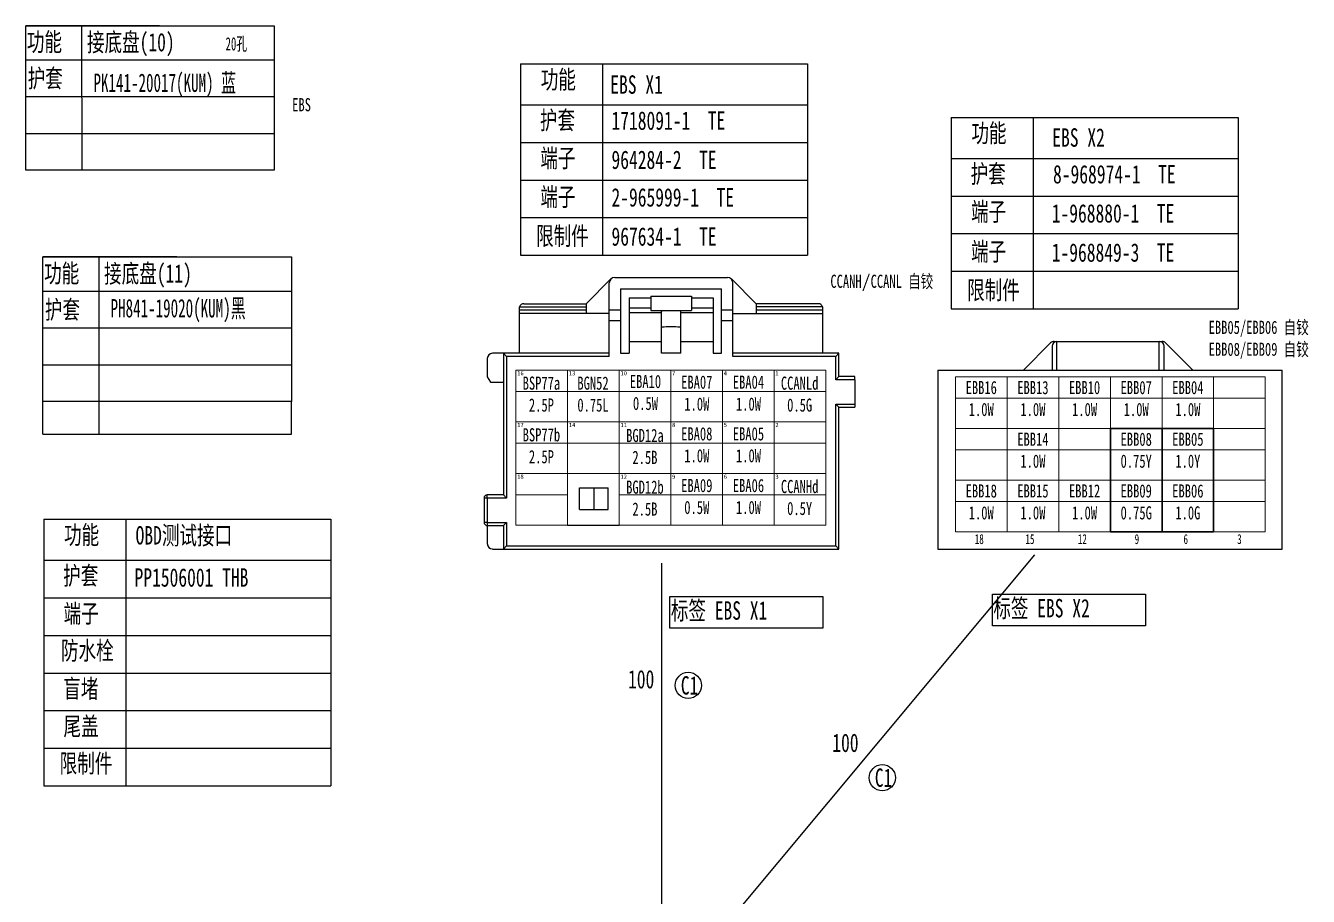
# Model space of a CAD drawing. Header units: millimetres. Extents: x 1543 to 5748, y 1576 to 2417.
# Drawn here: x 5240.3 to 5484.4, y 1964.3 to 2129.8 of the extents above; entities that cross this region are included whole.
import ezdxf
from ezdxf.enums import TextEntityAlignment as Align

# ---------------------------------------------------------------- set-up
doc = ezdxf.new("R2010")
doc.units = ezdxf.units.MM
doc.layers.get('0').update_dxf_attribs({"lineweight": 25})
doc.layers.add('11文本层', color=255, linetype='Continuous')
doc.layers.add('底盘线束', color=7, linetype='Continuous')
for name, color, linetype, lineweight in [('1轮廓实线层', 7, 'Continuous', 50), ('_0', 7, 'Continuous', 25), ('基本型', 7, 'Continuous', 18)]:
    doc.layers.add(name, color=color, linetype=linetype, lineweight=lineweight)
doc.styles.add('FST', font='', dxfattribs={"width": 0.67})
doc.styles.get("Standard").update_dxf_attribs({"font": ''})
doc.styles.add('仿宋体', font='', dxfattribs={"width": 0.7, "height": 3.5})
doc.styles.add('仿宋体GB2312', font='', dxfattribs={"width": 0.7})
doc.styles.add('标准', font='fangsong.ttf', dxfattribs={"width": 0.7, "height": 3.5})
doc.styles.get('FST').set_extended_font_data('宋体')
doc.styles.get('Standard').set_extended_font_data('SimSun')
doc.styles.get('仿宋体').set_extended_font_data('SimSun')
doc.styles.get('仿宋体GB2312').set_extended_font_data('SimSun')

msp = doc.modelspace()

# ---------------------------------------------------------------- linework, layer by layer
at = {"linetype": 'Continuous'}
for p, q in [((5346.94, 2076.96), (5351.66, 2081.67)), ((5351.36, 2066.95), (5351.36, 2080.94)), ((5352.38, 2081.97), (5373.86, 2081.97)), ((5353.5, 2079.82), (5353.5, 2067.55)), ((5353.5, 2079.82), (5372.73, 2079.82)), ((5372.73, 2067.55), (5372.73, 2079.82)), ((5374.58, 2081.67), (5379.29, 2076.96)), ((5374.88, 2066.95), (5374.88, 2080.94)), ((5355.14, 2078.07), (5355.14, 2067.55)), ((5355.14, 2078.07), (5359.23, 2078.07)), ((5359.23, 2078.39), (5359.23, 2075.7)), ((5359.23, 2078.39), (5367.01, 2078.39)), ((5367.01, 2078.39), (5367.01, 2075.7)), ((5367.01, 2078.07), (5371.1, 2078.07)), ((5371.1, 2078.07), (5371.1, 2067.55)), ((5334.28, 2067.55), (5334.28, 2076.34)), ((5334.28, 2076.34), (5346.94, 2076.34)), ((5346.94, 2075.73), (5334.28, 2075.73)), ((5351.36, 2075.11), (5334.28, 2075.11)), ((5335.09, 2076.96), (5346.94, 2076.96)), ((5346.94, 2076.96), (5346.94, 2075.11)), ((5353.5, 2075.73), (5351.36, 2075.73)), ((5355.14, 2076.15), (5359.23, 2076.15)), ((5355.14, 2075.31), (5361.28, 2075.31)), ((5359.23, 2075.7), (5367.01, 2075.7)), ((5361.28, 2067.55), (5361.28, 2075.54)), ((5364.96, 2067.55), (5364.96, 2075.54)), ((5364.96, 2075.31), (5371.1, 2075.31)), ((5367.01, 2076.15), (5371.1, 2076.15)), ((5374.88, 2075.73), (5372.73, 2075.73)), ((5374.88, 2075.11), (5391.96, 2075.11)), ((5379.29, 2076.96), (5379.29, 2075.11)), ((5391.14, 2076.96), (5379.29, 2076.96)), ((5391.96, 2076.34), (5379.29, 2076.34)), ((5391.96, 2075.73), (5379.29, 2075.73)), ((5391.96, 2067.55), (5391.96, 2076.34)), ((5353.5, 2073.68), (5351.36, 2073.68)), ((5374.88, 2073.68), (5372.73, 2073.68)), ((5351.36, 2067.55), (5329.16, 2067.55)), ((5331.21, 2067.55), (5331.21, 2040.59)), ((5331.21, 2067.55), (5331.8, 2066.95)), ((5353.5, 2067.55), (5355.14, 2067.55)), ((5355.14, 2069.8), (5361.28, 2069.8)), ((5364.96, 2067.55), (5361.28, 2067.55)), ((5364.96, 2069.8), (5371.1, 2069.8)), ((5371.1, 2067.55), (5372.73, 2067.55)), ((5395.03, 2067.55), (5374.88, 2067.55)), ((5395.03, 2067.55), (5394.44, 2066.95)), ((5395.03, 2063.1), (5395.03, 2067.55)), ((5430.15, 2064.32), (5435.34, 2069.51)), ((5435.61, 2068.86), (5435.61, 2064.32)), ((5436, 2069.78), (5456.57, 2069.78)), ((5436.54, 2064.32), (5436.54, 2069.78)), ((5456.02, 2064.32), (5456.02, 2069.78)), ((5456.95, 2064.32), (5456.95, 2068.86)), ((5457.22, 2069.51), (5462.41, 2064.32)), ((5328.14, 2066.52), (5328.14, 2063.04)), ((5331.8, 2066.95), (5331.8, 2040)), ((5351.36, 2066.95), (5331.8, 2066.95)), ((5394.44, 2066.95), (5374.88, 2066.95)), ((5394.44, 2062.51), (5394.44, 2066.95)), ((5328.14, 2063.04), (5328.73, 2062.02)), ((5395.03, 2063.1), (5394.44, 2062.51)), ((5398.1, 2063.1), (5395.03, 2063.1)), ((5398.1, 2062.51), (5398.1, 2063.1)), ((5328.73, 2062.02), (5331.21, 2062.02)), ((5398.1, 2062.51), (5394.44, 2062.51)), ((5398.12, 2057.88), (5398.12, 2062.48)), ((5394.44, 2057.86), (5398.1, 2057.86)), ((5395.03, 2057.27), (5394.44, 2057.86)), ((5394.44, 2030.91), (5394.44, 2057.86)), ((5398.1, 2057.86), (5398.1, 2057.27)), ((5395.03, 2057.27), (5398.1, 2057.27)), ((5395.03, 2030.31), (5395.03, 2057.27)), ((5345.68, 2037.85), (5345.68, 2041.93)), ((5345.68, 2041.93), (5351.12, 2041.93)), ((5348.4, 2041.93), (5348.4, 2037.85)), ((5351.12, 2037.85), (5351.12, 2041.93)), ((5327.52, 2039.98), (5327.52, 2035.38)), ((5328.11, 2039.98), (5327.52, 2039.98)), ((5328.11, 2039.98), (5328.11, 2035.38)), ((5328.14, 2040), (5328.14, 2040.59)), ((5331.21, 2040.59), (5328.14, 2040.59)), ((5331.8, 2040), (5328.14, 2040)), ((5331.21, 2040.59), (5331.8, 2040)), ((5345.68, 2037.85), (5351.12, 2037.85)), ((5328.11, 2035.38), (5327.52, 2035.38)), ((5328.14, 2035.35), (5328.14, 2031.34)), ((5328.14, 2035.35), (5331.8, 2035.35)), ((5328.14, 2034.76), (5331.21, 2034.76)), ((5331.21, 2034.76), (5331.8, 2035.35)), ((5331.21, 2034.76), (5331.21, 2030.31)), ((5331.8, 2035.35), (5331.8, 2030.91)), ((5331.21, 2030.31), (5331.8, 2030.91)), ((5331.8, 2030.91), (5394.44, 2030.91)), ((5395.03, 2030.31), (5394.44, 2030.91)), ((5329.16, 2030.31), (5395.03, 2030.31))]:
    msp.add_line(p, q, dxfattribs=at)
for p, q in [((5413.86, 2064.32), (5479.37, 2064.32)), ((5413.86, 2064.32), (5413.86, 2030.31)), ((5479.37, 2030.31), (5479.37, 2064.32)), ((5343.4, 2034.87), (5353.23, 2034.87)), ((5413.86, 2030.31), (5479.37, 2030.31))]:
    msp.add_line(p, q)
for centre, radius, start, end in [((5352.38, 2080.94), 1.02, 90, 180), ((5373.86, 2080.94), 1.02, 0, 90), ((5335.09, 2076.14), 0.818, 90, 165.5225), ((5391.14, 2076.14), 0.818, 14.4775, 90), ((5329.16, 2066.52), 1.02, 90, 180), ((5436, 2068.86), 0.928, 90, 135), ((5436.54, 2068.86), 0.928, 90, 180), ((5456.02, 2068.86), 0.928, 0, 90), ((5456.57, 2068.86), 0.928, 45, 90), ((5398.1, 2062.48), 0.0232, 0, 90), ((5398.1, 2057.88), 0.0232, 270, 0), ((5328.14, 2039.98), 0.614, 90, 180), ((5328.14, 2039.98), 0.0232, 90, 180), ((5328.14, 2035.38), 0.614, 180, 270), ((5328.14, 2035.38), 0.0232, 180, 270), ((5329.16, 2031.34), 1.02, 180, 270)]:
    msp.add_arc(centre, radius, start, end, dxfattribs=at)
for centre in [(5363.12, 2075.54), (5363.12, 2072.47)]:
    msp.add_ellipse(centre, major_axis=(1.84, 0), ratio=0.043661, start_param=0, end_param=3.141593, dxfattribs=at)
at = {"layer": '11文本层'}
for p, q in [((5334.47, 2122.59), (5334.47, 2114.79)), ((5334.47, 2122.59), (5350.07, 2122.59)), ((5350.07, 2122.59), (5389.07, 2122.59)), ((5350.07, 2122.59), (5350.07, 2086.19)), ((5389.07, 2122.59), (5389.07, 2086.19)), ((5334.47, 2114.79), (5389.07, 2114.79)), ((5334.47, 2114.79), (5334.47, 2107.64)), ((5416.43, 2112.39), (5416.43, 2104.59)), ((5416.43, 2112.39), (5432.03, 2112.39)), ((5432.03, 2112.39), (5471.03, 2112.39)), ((5432.03, 2112.39), (5432.03, 2075.99)), ((5471.03, 2112.39), (5471.03, 2075.99)), ((5334.47, 2107.64), (5389.07, 2107.64)), ((5334.47, 2107.64), (5334.47, 2100.49)), ((5416.43, 2104.59), (5471.03, 2104.59)), ((5416.43, 2104.59), (5416.43, 2097.44)), ((5334.47, 2100.49), (5389.07, 2100.49)), ((5334.47, 2100.49), (5334.47, 2086.19)), ((5416.43, 2097.44), (5471.03, 2097.44)), ((5416.43, 2097.44), (5416.43, 2090.29)), ((5334.47, 2093.34), (5389.07, 2093.34)), ((5416.43, 2090.29), (5471.03, 2090.29)), ((5416.43, 2090.29), (5416.43, 2075.99)), ((5334.47, 2086.19), (5389.07, 2086.19)), ((5416.43, 2083.14), (5471.03, 2083.14)), ((5416.43, 2075.99), (5471.03, 2075.99)), ((5243.75, 2035.98), (5243.75, 2028.18)), ((5243.75, 2035.98), (5259.35, 2035.98)), ((5259.35, 2035.98), (5259.35, 1985.28)), ((5259.35, 2035.98), (5298.35, 2035.98)), ((5298.35, 2035.98), (5298.35, 1985.28)), ((5298.35, 2035.98), (5298.35, 2028.18)), ((5243.75, 2028.18), (5298.35, 2028.18)), ((5243.75, 2028.18), (5243.75, 2021.03)), ((5243.75, 2021.03), (5298.35, 2021.03)), ((5243.75, 2021.03), (5243.75, 2013.88)), ((5243.75, 2013.88), (5298.35, 2013.88)), ((5243.75, 2013.88), (5243.75, 2006.73)), ((5243.75, 2006.73), (5298.35, 2006.73)), ((5243.75, 2006.73), (5243.75, 1999.58)), ((5243.75, 1999.58), (5298.35, 1999.58)), ((5243.75, 1999.58), (5243.75, 1992.43)), ((5243.75, 1992.43), (5298.35, 1992.43)), ((5243.75, 1992.43), (5243.75, 1985.28)), ((5243.75, 1985.28), (5298.35, 1985.28))]:
    msp.add_line(p, q, dxfattribs=at)
at = {"layer": '1轮廓实线层', "lineweight": -3}
for p, q in [((5254.23, 2058.37), (5254.23, 2052.14)), ((5290.87, 2052.14), (5290.87, 2058.37)), ((5243.58, 2052.14), (5290.87, 2052.14))]:
    msp.add_line(p, q, dxfattribs=at)
at = {"layer": '1轮廓实线层', "lineweight": 30}
for points in [[(5446.71, 2053.24), (5456.54, 2053.24), (5456.54, 2033.59), (5446.71, 2033.59)], [(5456.54, 2053.24), (5466.36, 2053.24), (5466.36, 2033.59), (5456.54, 2033.59)]]:
    msp.add_lwpolyline(points, close=True, dxfattribs=at)
at = {"layer": '1轮廓实线层', "lineweight": -2}
for points in [[(5362.9, 2021.28), (5392.01, 2021.28), (5392.01, 2015.24), (5362.9, 2015.24)], [(5424.27, 2021.73), (5453.39, 2021.73), (5453.39, 2015.69), (5424.27, 2015.69)]]:
    msp.add_lwpolyline(points, close=True, dxfattribs=at)
at = {"layer": '_0', "lineweight": -3}
for p in [(5432.26, 2029.21), (5361.28, 2027.65)]:
    msp.add_line(p, (5361.28, 1944.17), dxfattribs=at)
at = {"layer": '_0', "color": 1}
for centre in [(5366.39, 2004.37), (5403.31, 1986.82)]:
    msp.add_circle(centre, 2.5, dxfattribs=at)
at = {"layer": '基本型'}
for p, q in [((5333.57, 2054.52), (5333.57, 2064.35)), ((5333.57, 2064.35), (5343.4, 2064.35)), ((5343.4, 2054.52), (5343.4, 2064.35)), ((5343.4, 2064.35), (5353.23, 2064.35)), ((5343.4, 2064.35), (5343.4, 2054.52)), ((5353.23, 2054.52), (5353.23, 2064.35)), ((5353.23, 2064.35), (5363.06, 2064.35)), ((5353.23, 2064.35), (5353.23, 2054.52)), ((5363.06, 2054.52), (5363.06, 2064.35)), ((5363.06, 2064.35), (5372.88, 2064.35)), ((5363.06, 2064.35), (5363.06, 2054.52)), ((5372.88, 2054.52), (5372.88, 2064.35)), ((5372.88, 2064.35), (5382.71, 2064.35)), ((5372.88, 2064.35), (5372.88, 2054.52)), ((5382.71, 2054.52), (5382.71, 2064.35)), ((5382.71, 2064.35), (5392.54, 2064.35)), ((5382.71, 2064.35), (5382.71, 2054.52)), ((5392.54, 2064.35), (5392.54, 2054.52)), ((5417.22, 2053.24), (5417.22, 2063.07)), ((5417.22, 2063.07), (5427.05, 2063.07)), ((5427.05, 2053.24), (5427.05, 2063.07)), ((5427.05, 2063.07), (5436.88, 2063.07)), ((5427.05, 2063.07), (5427.05, 2053.24)), ((5436.88, 2053.24), (5436.88, 2063.07)), ((5436.88, 2063.07), (5446.71, 2063.07)), ((5436.88, 2063.07), (5436.88, 2053.24)), ((5446.71, 2053.24), (5446.71, 2063.07)), ((5446.71, 2063.07), (5456.54, 2063.07)), ((5446.71, 2063.07), (5446.71, 2053.24)), ((5456.54, 2053.24), (5456.54, 2063.07)), ((5456.54, 2063.07), (5466.36, 2063.07)), ((5456.54, 2063.07), (5456.54, 2053.24)), ((5466.36, 2053.24), (5466.36, 2063.07)), ((5466.36, 2063.07), (5476.19, 2063.07)), ((5466.36, 2063.07), (5466.36, 2053.24)), ((5476.19, 2063.07), (5476.19, 2053.24)), ((5343.4, 2060.25), (5333.57, 2060.25)), ((5353.23, 2060.25), (5343.4, 2060.25)), ((5363.06, 2060.25), (5353.23, 2060.25)), ((5372.88, 2060.25), (5363.06, 2060.25)), ((5382.71, 2060.25), (5372.88, 2060.25)), ((5392.54, 2060.25), (5382.71, 2060.25)), ((5427.05, 2058.98), (5417.22, 2058.98)), ((5436.88, 2058.98), (5427.05, 2058.98)), ((5446.71, 2058.98), (5436.88, 2058.98)), ((5456.54, 2058.98), (5446.71, 2058.98)), ((5466.36, 2058.98), (5456.54, 2058.98)), ((5476.19, 2058.98), (5466.36, 2058.98)), ((5343.4, 2054.52), (5333.57, 2054.52)), ((5333.57, 2044.69), (5333.57, 2054.52)), ((5333.57, 2054.52), (5343.4, 2054.52)), ((5353.23, 2054.52), (5343.4, 2054.52)), ((5343.4, 2044.69), (5343.4, 2054.52)), ((5343.4, 2054.52), (5353.23, 2054.52)), ((5343.4, 2054.52), (5343.4, 2044.69)), ((5363.06, 2054.52), (5353.23, 2054.52)), ((5353.23, 2044.69), (5353.23, 2054.52)), ((5353.23, 2054.52), (5363.06, 2054.52)), ((5353.23, 2054.52), (5353.23, 2044.69)), ((5372.88, 2054.52), (5363.06, 2054.52)), ((5363.06, 2044.69), (5363.06, 2054.52)), ((5363.06, 2054.52), (5372.88, 2054.52)), ((5363.06, 2054.52), (5363.06, 2044.69)), ((5382.71, 2054.52), (5372.88, 2054.52)), ((5372.88, 2044.69), (5372.88, 2054.52)), ((5372.88, 2054.52), (5382.71, 2054.52)), ((5372.88, 2054.52), (5372.88, 2044.69)), ((5392.54, 2054.52), (5382.71, 2054.52)), ((5382.71, 2044.69), (5382.71, 2054.52)), ((5382.71, 2054.52), (5392.54, 2054.52)), ((5382.71, 2054.52), (5382.71, 2044.69)), ((5392.54, 2054.52), (5392.54, 2044.69)), ((5427.05, 2053.24), (5417.22, 2053.24)), ((5417.22, 2043.41), (5417.22, 2053.24)), ((5417.22, 2053.24), (5427.05, 2053.24)), ((5436.88, 2053.24), (5427.05, 2053.24)), ((5427.05, 2043.41), (5427.05, 2053.24)), ((5427.05, 2053.24), (5436.88, 2053.24)), ((5427.05, 2053.24), (5427.05, 2043.41)), ((5446.71, 2053.24), (5436.88, 2053.24)), ((5436.88, 2043.41), (5436.88, 2053.24)), ((5436.88, 2053.24), (5446.71, 2053.24)), ((5436.88, 2053.24), (5436.88, 2043.41)), ((5456.54, 2053.24), (5446.71, 2053.24)), ((5446.71, 2043.41), (5446.71, 2053.24)), ((5446.71, 2053.24), (5456.54, 2053.24)), ((5446.71, 2053.24), (5446.71, 2043.41)), ((5466.36, 2053.24), (5456.54, 2053.24)), ((5456.54, 2043.41), (5456.54, 2053.24)), ((5456.54, 2053.24), (5466.36, 2053.24)), ((5456.54, 2053.24), (5456.54, 2043.41)), ((5476.19, 2053.24), (5466.36, 2053.24)), ((5466.36, 2043.41), (5466.36, 2053.24)), ((5466.36, 2053.24), (5476.19, 2053.24)), ((5466.36, 2053.24), (5466.36, 2043.41)), ((5476.19, 2053.24), (5476.19, 2043.41)), ((5343.4, 2050.43), (5333.57, 2050.43)), ((5353.23, 2050.43), (5343.4, 2050.43)), ((5363.06, 2050.43), (5353.23, 2050.43)), ((5372.88, 2050.43), (5363.06, 2050.43)), ((5382.71, 2050.43), (5372.88, 2050.43)), ((5392.54, 2050.43), (5382.71, 2050.43)), ((5427.05, 2049.15), (5417.22, 2049.15)), ((5436.88, 2049.15), (5427.05, 2049.15)), ((5446.71, 2049.15), (5436.88, 2049.15)), ((5456.54, 2049.15), (5446.71, 2049.15)), ((5466.36, 2049.15), (5456.54, 2049.15)), ((5476.19, 2049.15), (5466.36, 2049.15)), ((5343.4, 2044.69), (5333.57, 2044.69)), ((5333.57, 2034.87), (5333.57, 2044.69)), ((5333.57, 2044.69), (5343.4, 2044.69)), ((5353.23, 2044.69), (5343.4, 2044.69)), ((5343.4, 2044.69), (5343.4, 2034.87)), ((5363.06, 2044.69), (5353.23, 2044.69)), ((5353.23, 2034.87), (5353.23, 2044.69)), ((5353.23, 2044.69), (5363.06, 2044.69)), ((5372.88, 2044.69), (5363.06, 2044.69)), ((5363.06, 2034.87), (5363.06, 2044.69)), ((5363.06, 2044.69), (5372.88, 2044.69)), ((5363.06, 2044.69), (5363.06, 2034.87)), ((5382.71, 2044.69), (5372.88, 2044.69)), ((5372.88, 2034.87), (5372.88, 2044.69)), ((5372.88, 2044.69), (5382.71, 2044.69)), ((5372.88, 2044.69), (5372.88, 2034.87)), ((5392.54, 2044.69), (5382.71, 2044.69)), ((5382.71, 2034.87), (5382.71, 2044.69)), ((5382.71, 2044.69), (5392.54, 2044.69)), ((5382.71, 2044.69), (5382.71, 2034.87)), ((5392.54, 2044.69), (5392.54, 2034.87)), ((5427.05, 2043.41), (5417.22, 2043.41)), ((5417.22, 2033.59), (5417.22, 2043.41)), ((5417.22, 2043.41), (5427.05, 2043.41)), ((5436.88, 2043.41), (5427.05, 2043.41)), ((5427.05, 2033.59), (5427.05, 2043.41)), ((5427.05, 2043.41), (5436.88, 2043.41)), ((5427.05, 2043.41), (5427.05, 2033.59)), ((5446.71, 2043.41), (5436.88, 2043.41)), ((5436.88, 2033.59), (5436.88, 2043.41)), ((5436.88, 2043.41), (5446.71, 2043.41)), ((5436.88, 2043.41), (5436.88, 2033.59)), ((5456.54, 2043.41), (5446.71, 2043.41)), ((5446.71, 2033.59), (5446.71, 2043.41)), ((5446.71, 2043.41), (5456.54, 2043.41)), ((5446.71, 2043.41), (5446.71, 2033.59)), ((5466.36, 2043.41), (5456.54, 2043.41)), ((5456.54, 2033.59), (5456.54, 2043.41)), ((5456.54, 2043.41), (5466.36, 2043.41)), ((5456.54, 2043.41), (5456.54, 2033.59)), ((5476.19, 2043.41), (5466.36, 2043.41)), ((5466.36, 2033.59), (5466.36, 2043.41)), ((5466.36, 2043.41), (5476.19, 2043.41)), ((5466.36, 2043.41), (5466.36, 2033.59)), ((5476.19, 2043.41), (5476.19, 2033.59)), ((5343.4, 2040.6), (5333.57, 2040.6)), ((5363.06, 2040.6), (5353.23, 2040.6)), ((5372.88, 2040.6), (5363.06, 2040.6)), ((5382.71, 2040.6), (5372.88, 2040.6)), ((5392.54, 2040.6), (5382.71, 2040.6)), ((5427.05, 2039.32), (5417.22, 2039.32)), ((5436.88, 2039.32), (5427.05, 2039.32)), ((5446.71, 2039.32), (5436.88, 2039.32)), ((5456.54, 2039.32), (5446.71, 2039.32)), ((5466.36, 2039.32), (5456.54, 2039.32)), ((5476.19, 2039.32), (5466.36, 2039.32)), ((5343.4, 2034.87), (5333.57, 2034.87)), ((5363.06, 2034.87), (5353.23, 2034.87)), ((5372.88, 2034.87), (5363.06, 2034.87)), ((5382.71, 2034.87), (5372.88, 2034.87)), ((5392.54, 2034.87), (5382.71, 2034.87)), ((5427.05, 2033.59), (5417.22, 2033.59)), ((5436.88, 2033.59), (5427.05, 2033.59)), ((5446.71, 2033.59), (5436.88, 2033.59)), ((5456.54, 2033.59), (5446.71, 2033.59)), ((5466.36, 2033.59), (5456.54, 2033.59)), ((5476.19, 2033.59), (5466.36, 2033.59))]:
    msp.add_line(p, q, dxfattribs=at)
at = {"layer": '基本型', "lineweight": -3}
msp.add_line((5243.58, 2052.14), (5243.58, 2058.37), dxfattribs=at)
at = {"layer": '底盘线束', "lineweight": -3}
for p, q in [((5265.78, 2129.84), (5240.3, 2129.84)), ((5250.94, 2129.84), (5250.95, 2102.35)), ((5240.3, 2123.34), (5287.59, 2123.34)), ((5240.29, 2116.34), (5287.59, 2116.34)), ((5240.3, 2109.34), (5287.59, 2109.34)), ((5240.3, 2109.34), (5287.59, 2109.34)), ((5269.06, 2085.85), (5243.58, 2085.85)), ((5254.22, 2085.85), (5254.23, 2058.36)), ((5243.58, 2079.35), (5290.87, 2079.35)), ((5243.57, 2072.35), (5290.87, 2072.35)), ((5243.58, 2065.35), (5290.87, 2065.35)), ((5243.58, 2065.35), (5290.87, 2065.35))]:
    msp.add_line(p, q, dxfattribs=at)
for points in [[(5240.3, 2129.84), (5287.59, 2129.84), (5287.59, 2102.36), (5240.3, 2102.36)], [(5243.58, 2085.85), (5290.87, 2085.85), (5290.87, 2058.37), (5243.58, 2058.37)]]:
    msp.add_lwpolyline(points, close=True, dxfattribs=at)

# ---------------------------------------------------------------- texts
at = {"style": '标准', "width": 0.6}
msp.add_text('20孔', height=2.5, dxfattribs=at).set_placement((5280.38, 2126.39), align=Align.MIDDLE_CENTER)
at = {"style": '标准', "width": 0.7}
msp.add_text('EBS', height=2.5, dxfattribs=at).set_placement((5291.01, 2113.56))
at = {"linetype": 'ByBlock', "lineweight": -2, "style": 'FST', "width": 0.67}
for s, height, p in [('18', 1.872, (5420.91, 2031.26)), ('15', 1.872, (5430.55, 2031.26)), ('12', 1.872, (5440.53, 2031.26)), ('9', 1.87, (5451.33, 2031.26)), ('6', 1.87, (5460.63, 2031.26)), ('3', 1.87, (5470.84, 2031.26))]:
    msp.add_text(s, height=height, dxfattribs=at).set_placement(p)
at = {"char_height": 3.5, "width": 41.519, "attachment_point": 1, "style": '标准'}
for s, insert in [('EBS X1', (5351.55, 2120.39)), ('EBS X2', (5435.66, 2110.32))]:
    msp.add_mtext(s, dxfattribs=dict(at, insert=insert))
at = {"color": 1, "char_height": 2.5, "width": 6.2163, "attachment_point": 1, "style": '标准'}
for s, insert in [('\\pxqc;BSP77a\\P2.5P', (5335.33, 2063.11)), ('\\pxqc;BGN52\\P0.75L', (5345.15, 2063.11)), ('\\pxqc;EBA10\\P0.5W', (5355.13, 2063.42)), ('\\pxqc;EBA07\\P1.0W', (5364.9, 2063.3)), ('\\pxqc;EBA04\\P1.0W', (5374.73, 2063.3)), ('\\pxqc;CCANLd\\P0.5G', (5384.47, 2063.11)), ('\\pxqc;EBB16\\P1.0W', (5419.03, 2062.27)), ('\\pxqc;EBB13\\P1.0W', (5428.86, 2062.27)), ('\\pxqc;EBB10\\P1.0W', (5438.69, 2062.27)), ('\\pxqc;EBB07\\P1.0W', (5448.52, 2062.27)), ('\\pxqc;EBB04\\P1.0W', (5458.35, 2062.27)), ('\\pxqc;BSP77b\\P2.5P', (5335.33, 2053.28)), ('\\pxqc;BGD12a\\P2.5B', (5355.03, 2053.16)), ('\\pxqc;EBA08\\P1.0W', (5364.9, 2053.47)), ('\\pxqc;EBA05\\P1.0W', (5374.73, 2053.47)), ('\\pxqc;EBB14\\P1.0W', (5428.86, 2052.44)), ('\\pxqc;EBB08\\P0.75Y', (5448.52, 2052.44)), ('\\pxqc;EBB05\\P1.0Y', (5458.35, 2052.44)), ('\\pxqc;BGD12b\\P2.5B', (5355.03, 2043.33)), ('\\pxqc;EBA09\\P0.5W', (5364.9, 2043.64)), ('\\pxqc;EBA06\\P1.0W', (5374.73, 2043.64)), ('\\pxqc;CCANHd\\P0.5Y', (5384.47, 2043.45)), ('\\pxqc;EBB18\\P1.0W', (5419.03, 2042.61)), ('\\pxqc;EBB15\\P1.0W', (5428.86, 2042.61)), ('\\pxqc;EBB12\\P1.0W', (5438.69, 2042.61)), ('\\pxqc;EBB09\\P0.75G', (5448.52, 2042.61)), ('\\pxqc;EBB06\\P1.0G', (5458.35, 2042.61))]:
    msp.add_mtext(s, dxfattribs=dict(at, insert=insert))
at = {"layer": '11文本层', "style": '标准', "width": 0.7}
for s, p in [('功能', (5240.52, 2125)), ('接底盘(10)', (5251.95, 2124.95)), ('护套', (5240.67, 2118.09)), ('功能', (5338.31, 2117.86)), ('护套', (5338.15, 2110.12)), ('1718091-1  TE', (5351.77, 2110.04)), ('功能', (5420.26, 2107.67)), ('端子', (5338.23, 2102.91)), ('964284-2  TE', (5351.77, 2102.59)), ('护套', (5420.11, 2099.92)), (' 8-968974-1  TE', (5434.13, 2099.84)), ('端子', (5338.23, 2095.54)), ('2-965999-1  TE', (5351.77, 2095.44)), ('端子', (5420.19, 2092.72)), ('1-968880-1  TE', (5435.55, 2092.4)), ('限制件', (5337.42, 2088.1)), ('967634-1  TE', (5351.77, 2088)), ('端子', (5420.19, 2085.14)), ('1-968849-3  TE', (5435.55, 2084.95)), ('功能', (5243.8, 2081)), ('接底盘(11)', (5255.22, 2080.96)), ('限制件', (5419.44, 2077.8)), ('护套', (5243.95, 2074.1)), ('功能', (5247.59, 2031.25)), ('护套', (5247.43, 2023.51)), ('端子', (5247.51, 2016.3)), ('防水栓', (5247.01, 2009.25)), ('盲堵', (5247.45, 2002)), ('尾盖', (5247.49, 1994.85)), ('限制件', (5246.76, 1987.8))]:
    msp.add_text(s, height=3.5, dxfattribs=at).set_placement(p)
at = {"layer": '11文本层', "style": '标准', "width": 0.6}
for s, p in [('PK141-20017(KUM) 蓝', (5266.77, 2118.99)), ('PH841-19020(KUM)黑', (5269.31, 2076.11))]:
    msp.add_text(s, height=3.5, dxfattribs=at).set_placement(p, align=Align.MIDDLE_CENTER)
at = {"layer": '11文本层', "char_height": 3.5, "attachment_point": 1, "style": '标准'}
for s, insert, width in [('OBD测试接口 ', (5261.21, 2034.67), 41.519), ('PP1506001 THB', (5261.01, 2026.65), 41.519), ('标签 EBS X2', (5424.44, 2020.81), 32.507), ('标签 EBS X1', (5363.07, 2020.37), 32.507)]:
    msp.add_mtext(s, dxfattribs=dict(at, insert=insert, width=width))
at = {"layer": '1轮廓实线层', "lineweight": 0, "attachment_point": 1}
for s, insert, char_height in [('\\pxqc;{\\fFangSong_GB2312|b0|i0|c134|p2;\\W0.7;\\C1;CCANH\\fSimSun|b0|i0|c134|p2;\\W1;/\\fFangSong_GB2312|b0|i0|c134|p2;\\W0.7;CCANL 自铰}', (5393.43, 2082.48), 2.5), ('{\\fFangSong_GB2312|b0|i0|c134|p2;\\W0.7;\\C1;EBB05/EBB06 自铰    \\PEBB08/EBB09 自铰}', (5465.41, 2073.72), 2.5), ('16', (5333.82, 2064.14), 0.8), ('13', (5343.65, 2064.14), 0.8), ('10', (5353.48, 2064.14), 0.8), ('7', (5363.3, 2064.14), 0.8), ('4', (5373.13, 2064.14), 0.8), ('1', (5382.96, 2064.14), 0.8), ('17', (5333.82, 2054.31), 0.8), ('14', (5343.65, 2054.31), 0.8), ('11', (5353.48, 2054.31), 0.8), ('8', (5363.3, 2054.31), 0.8), ('5', (5373.13, 2054.31), 0.8), ('2', (5382.96, 2054.31), 0.8), ('18', (5333.82, 2044.48), 0.8), ('12', (5353.48, 2044.48), 0.8), ('9', (5363.3, 2044.48), 0.8), ('6', (5373.13, 2044.48), 0.8), ('3', (5382.96, 2044.48), 0.8)]:
    msp.add_mtext(s, dxfattribs=dict(at, insert=insert, char_height=char_height))
at = {"layer": '_0', "char_height": 3.5, "width": 5.9278, "attachment_point": 1, "style": '仿宋体'}
for insert in [(5354.92, 2007.3), (5393.79, 1995.21)]:
    msp.add_mtext('100', dxfattribs=dict(at, insert=insert))
at = {"layer": '_0', "color": 1, "char_height": 3.5, "width": 7.013, "attachment_point": 1, "style": '仿宋体GB2312'}
for insert in [(5364.96, 2006.13), (5401.88, 1988.58)]:
    msp.add_mtext('C1', dxfattribs=dict(at, insert=insert))

doc.saveas('drawing.dxf')
